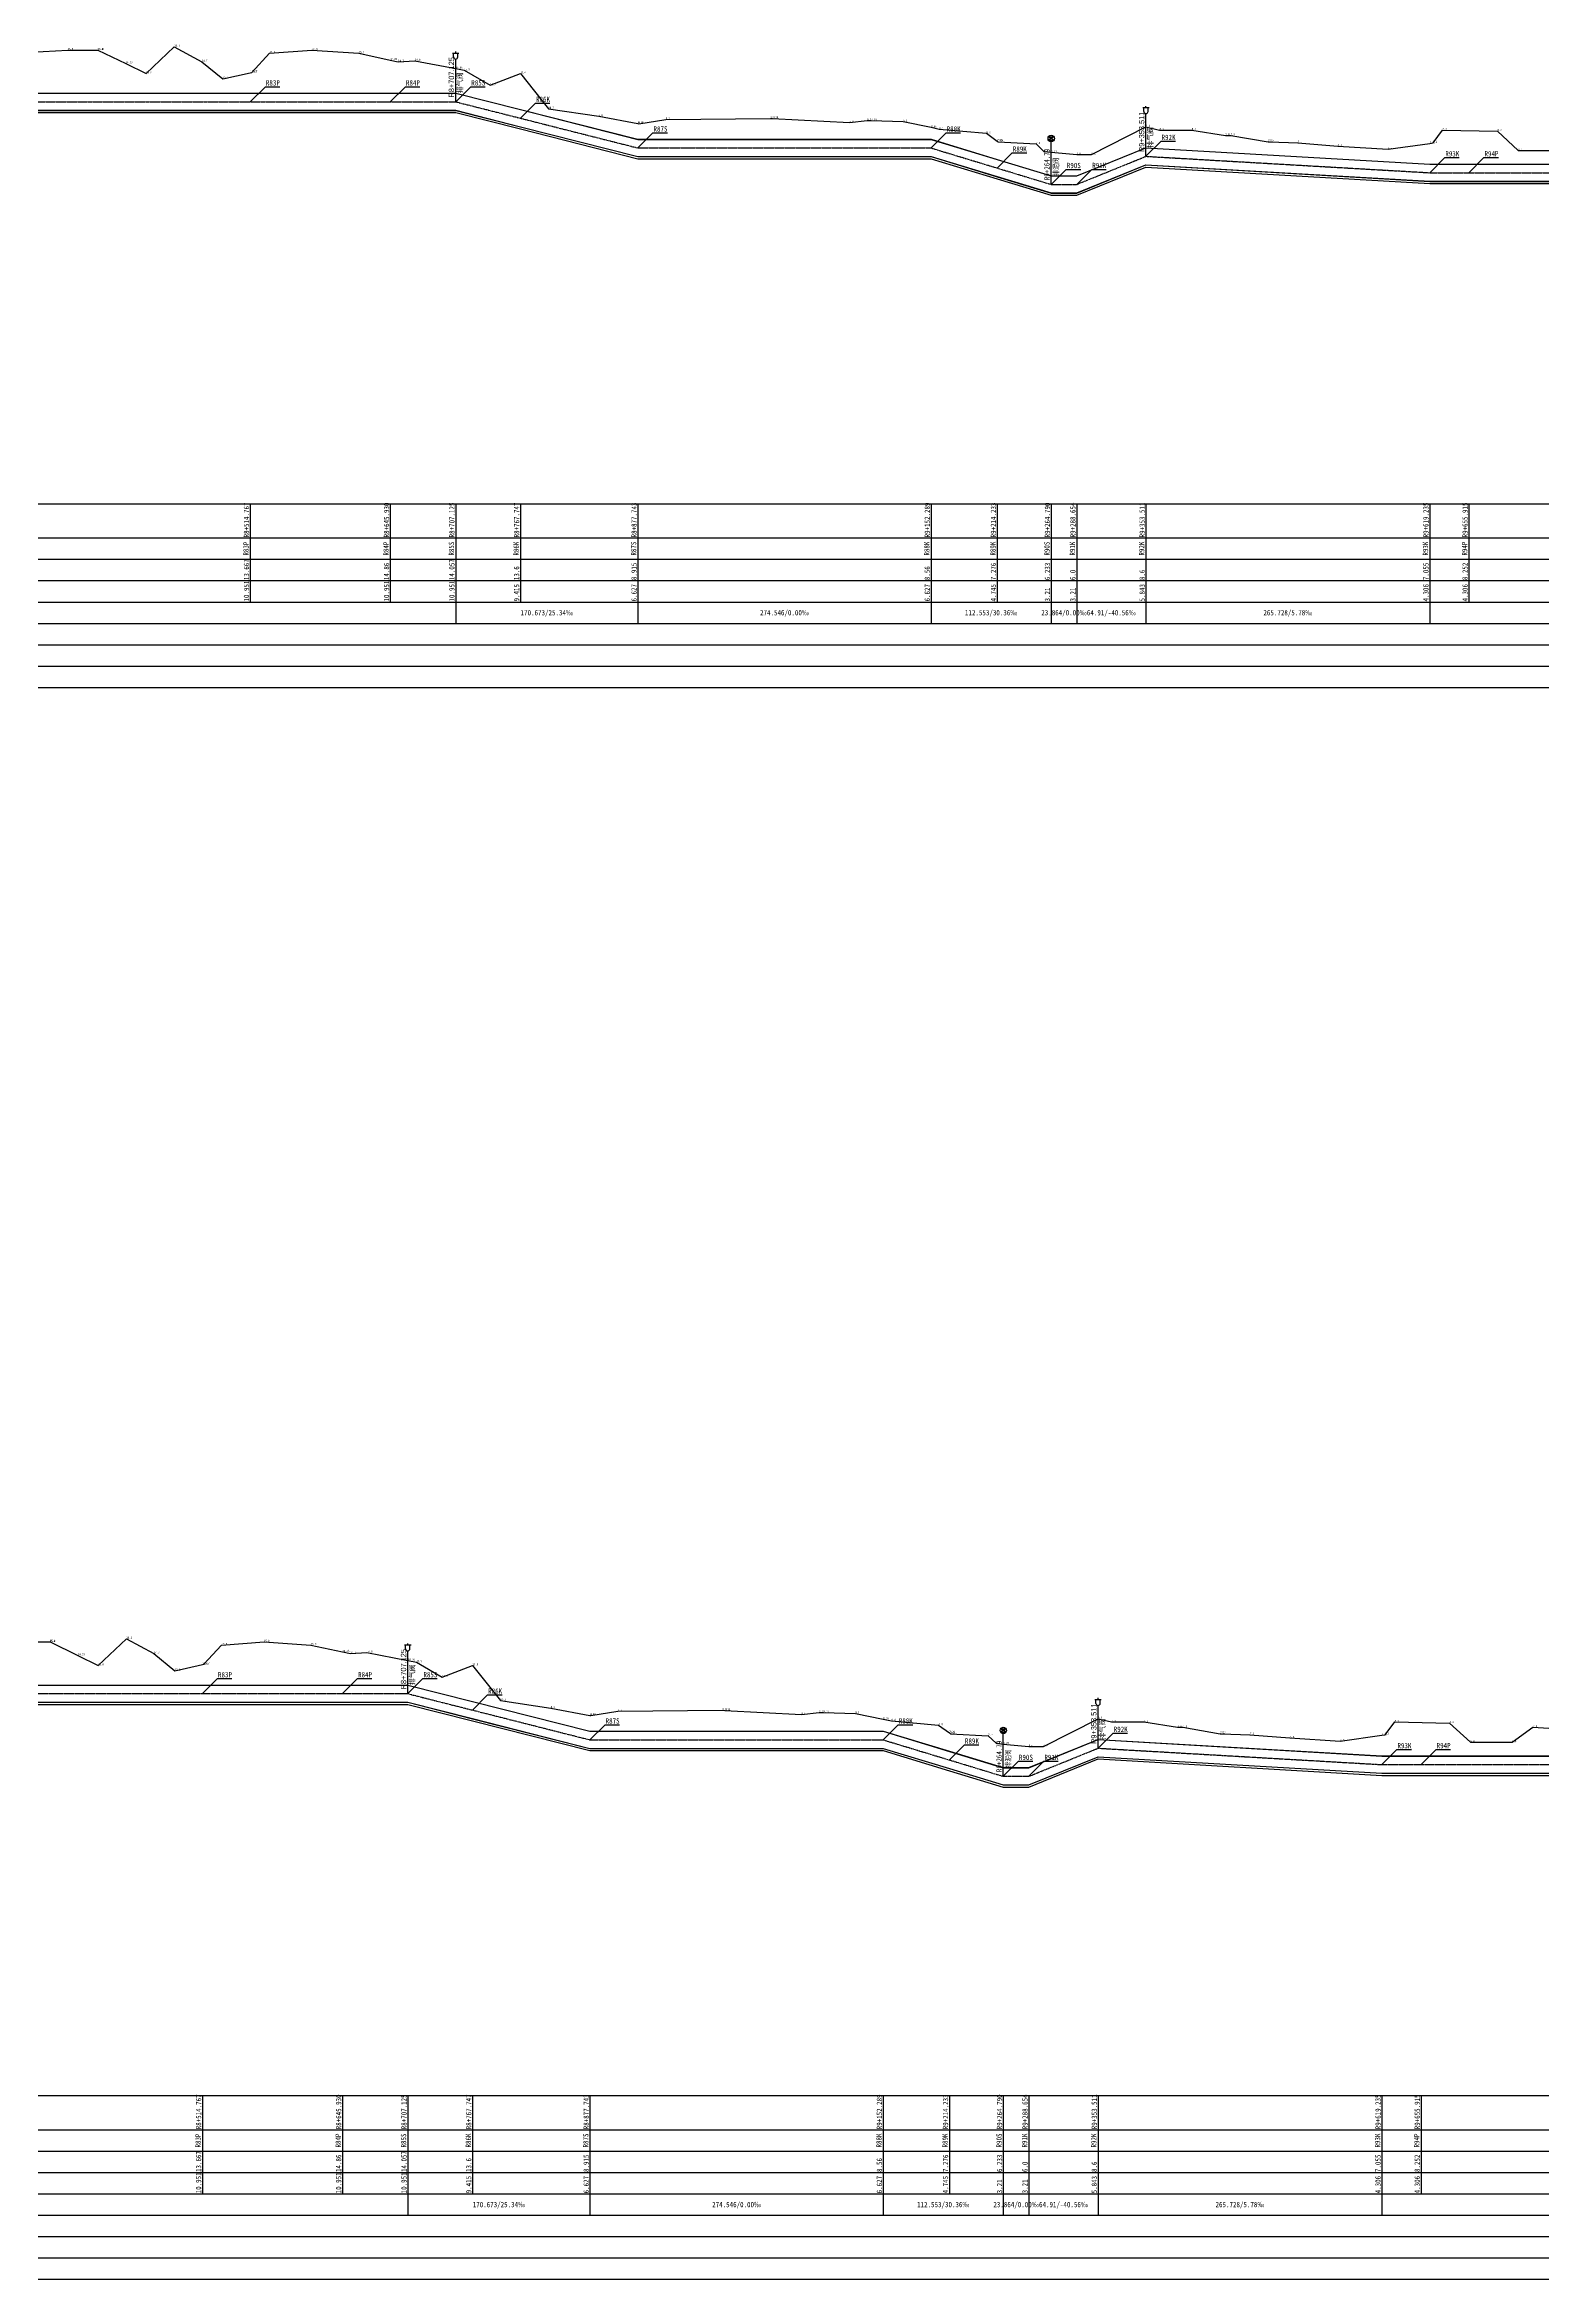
# Model space of a CAD drawing. Extents: x 525858 to 564773, y 2370984 to 2400075.
# Drawn here: x 559470 to 560872, y 2383444 to 2385537 of the extents above; entities that cross this region are included whole.
import ezdxf
from ezdxf.enums import TextEntityAlignment as Align

# ---------------------------------------------------------------- set-up
doc = ezdxf.new("R2010")
doc.units = 0
doc.linetypes.add('CENTER', pattern=[2, 1.25, -0.25, 0.25, -0.25])
for name, color, linetype in [('pipe', 3, 'CONTINUOUS'), ('pipe_cen', 1, 'CENTER'), ('tab', 9, 'CONTINUOUS'), ('地形剖面', 4, 'CONTINUOUS'), ('水工纵面管线标注', 3, 'CONTINUOUS'), ('附属设施', 2, 'CONTINUOUS')]:
    doc.layers.add(name, color=color, linetype=linetype)
doc.styles.add('HT', font='simhei.ttf', dxfattribs={"width": 0.8})
doc.styles.add('SIMP1', font='simp1.shx', dxfattribs={"width": 0.8, "bigfont": 'hz.shx'})

# ---------------------------------------------------------------- blocks, each defined once
blk = doc.blocks.new('qin排气阀va')
at = {"layer": '附属设施', "linetype": 'Continuous', "lineweight": -3}
for points in [[(-1.5, 22.8), (1.5, 22.8)], [(-1, 21), (-1, 22.8)], [(0, 22.8), (0, 23.55)], [(1, 21), (1, 22.8)], [(0, 0), (0, 20)]]:
    blk.add_lwpolyline(points, dxfattribs=at)
blk.add_arc((0, 21), 1, 180, 0, dxfattribs=at)
at = {"layer": '附属设施', "linetype": 'Continuous', "lineweight": -3, "style": 'SIMP1'}
blk.add_attdef('ZH', text='', height=2.5, rotation=90, dxfattribs=at).set_placement((0, 2), align=Align.BOTTOM_LEFT)
blk.add_attdef('名称', text='', height=2.5, rotation=90, dxfattribs=at).set_placement((1, 4), align=Align.TOP_LEFT)
blk = doc.blocks.new('qin排泥阀vmud')
at = {"layer": '附属设施', "lineweight": -3}
for points in [[(-1.29, 22.2652), (1.29, 22.2652), (-1.29, 20.7348), (1.29, 20.7348), (-1.29, 22.2652)], [(0, 0), (0, 20)]]:
    blk.add_lwpolyline(points, dxfattribs=at)
blk.add_circle((0, 21.5), 1.5, dxfattribs=at)
at = {"layer": '附属设施', "lineweight": -3, "style": 'HT'}
blk.add_attdef('名称', text='', height=2.5, rotation=89.9999985, dxfattribs=at).set_placement((1, 4), align=Align.TOP_LEFT)
blk.add_attdef('ZH', text='', height=2.5, rotation=89.9999985, dxfattribs=at).set_placement((0, 2), align=Align.BOTTOM_LEFT)

msp = doc.modelspace()

# ---------------------------------------------------------------- linework, layer by layer
at = {"layer": 'pipe', "lineweight": -3}
for points in [[(559329.517356, 2385491.275235), (559662.150356, 2385491.275235), (559793.313356, 2385491.275235), (559854.508356, 2385491.275235), (559915.130356, 2385475.915235), (560025.126356, 2385448.035235), (560299.672356, 2385448.035235), (560361.616356, 2385429.215235), (560412.173356, 2385413.865235), (560436.037356, 2385413.865235), (560500.894356, 2385440.195235), (560766.618356, 2385424.825235), (560803.298356, 2385424.825235), (560942.697356, 2385424.825235)], [(559329.517356, 2385491.175235), (559662.150356, 2385491.175235), (559793.313356, 2385491.175235), (559854.508356, 2385491.175235), (559915.130356, 2385475.815235), (560025.126356, 2385447.935235), (560299.672356, 2385447.935235), (560361.616356, 2385429.115235), (560412.173356, 2385413.765235), (560436.037356, 2385413.765235), (560500.894356, 2385440.095235), (560766.618356, 2385424.725235), (560803.298356, 2385424.725235), (560942.697356, 2385424.725235)], [(559329.517356, 2385475.175235), (559662.150356, 2385475.175235), (559793.313356, 2385475.175235), (559854.508356, 2385475.175235), (559915.130356, 2385459.815235), (560025.126356, 2385431.935235), (560299.672356, 2385431.935235), (560361.616356, 2385413.115235), (560412.173356, 2385397.765235), (560436.037356, 2385397.765235), (560500.894356, 2385424.095235), (560766.618356, 2385408.725235), (560803.298356, 2385408.725235), (560942.697356, 2385408.725235)], [(559329.517356, 2385475.075235), (559662.150356, 2385475.075235), (559793.313356, 2385475.075235), (559854.508356, 2385475.075235), (559915.130356, 2385459.715235), (560025.126356, 2385431.835235), (560299.672356, 2385431.835235), (560361.616356, 2385413.015235), (560412.173356, 2385397.665235), (560436.037356, 2385397.665235), (560500.894356, 2385423.995235), (560766.618356, 2385408.625235), (560803.298356, 2385408.625235), (560942.697356, 2385408.625235)], [(559329.517356, 2385473.075235), (559662.150356, 2385473.075235), (559793.313356, 2385473.075235), (559854.508356, 2385473.075235), (559915.130356, 2385457.715235), (560025.126356, 2385429.835235), (560299.672356, 2385429.835235), (560361.616356, 2385411.015235), (560412.173356, 2385395.665235), (560436.037356, 2385395.665235), (560500.894356, 2385421.995235), (560766.618356, 2385406.625235), (560803.298356, 2385406.625235), (560942.697356, 2385406.625235)], [(559284.683531, 2384000.360682), (559617.316531, 2384000.360682), (559748.479531, 2384000.360682), (559809.674531, 2384000.360682), (559870.296531, 2383985.000682), (559980.292531, 2383957.120682), (560254.838531, 2383957.120682), (560316.782531, 2383938.300682), (560367.339531, 2383922.950682), (560391.203531, 2383922.950682), (560456.060531, 2383949.280682), (560721.784531, 2383933.910682), (560758.464531, 2383933.910682), (560897.863531, 2383933.910682)], [(559284.683531, 2384000.260682), (559617.316531, 2384000.260682), (559748.479531, 2384000.260682), (559809.674531, 2384000.260682), (559870.296531, 2383984.900682), (559980.292531, 2383957.020682), (560254.838531, 2383957.020682), (560316.782531, 2383938.200682), (560367.339531, 2383922.850682), (560391.203531, 2383922.850682), (560456.060531, 2383949.180682), (560721.784531, 2383933.810682), (560758.464531, 2383933.810682), (560897.863531, 2383933.810682)], [(559284.683531, 2383984.260682), (559617.316531, 2383984.260682), (559748.479531, 2383984.260682), (559809.674531, 2383984.260682), (559870.296531, 2383968.900682), (559980.292531, 2383941.020682), (560254.838531, 2383941.020682), (560316.782531, 2383922.200682), (560367.339531, 2383906.850682), (560391.203531, 2383906.850682), (560456.060531, 2383933.180682), (560721.784531, 2383917.810682), (560758.464531, 2383917.810682), (560897.863531, 2383917.810682)], [(559284.683531, 2383984.160682), (559617.316531, 2383984.160682), (559748.479531, 2383984.160682), (559809.674531, 2383984.160682), (559870.296531, 2383968.800682), (559980.292531, 2383940.920682), (560254.838531, 2383940.920682), (560316.782531, 2383922.100682), (560367.339531, 2383906.750682), (560391.203531, 2383906.750682), (560456.060531, 2383933.080682), (560721.784531, 2383917.710682), (560758.464531, 2383917.710682), (560897.863531, 2383917.710682)], [(559284.683531, 2383982.160682), (559617.316531, 2383982.160682), (559748.479531, 2383982.160682), (559809.674531, 2383982.160682), (559870.296531, 2383966.800682), (559980.292531, 2383938.920682), (560254.838531, 2383938.920682), (560316.782531, 2383920.100682), (560367.339531, 2383904.750682), (560391.203531, 2383904.750682), (560456.060531, 2383931.080682), (560721.784531, 2383915.710682), (560758.464531, 2383915.710682), (560897.863531, 2383915.710682)]]:
    msp.add_lwpolyline(points, dxfattribs=at)
at = {"layer": 'pipe_cen', "lineweight": -3}
for points in [[(558045.770356, 2385498.455235), (558252.128356, 2385434.755235), (558304.371356, 2385434.755235), (558458.691356, 2385482.935235), (558642.686356, 2385493.505235), (558764.960356, 2385455.075235), (558957.762356, 2385455.075235), (559046.457356, 2385483.175235), (559854.508356, 2385483.175235), (560025.126356, 2385439.935235), (560299.672356, 2385439.935235), (560412.173356, 2385405.765235), (560436.037356, 2385405.765235), (560500.894356, 2385432.095235), (560766.618356, 2385416.725235), (561105.510356, 2385416.725235)], [(558000.936531, 2384007.540682), (558207.294531, 2383943.840682), (558259.537531, 2383943.840682), (558413.857531, 2383992.020682), (558597.852531, 2384002.590682), (558720.126531, 2383964.160682), (558912.928531, 2383964.160682), (559001.623531, 2383992.260682), (559809.674531, 2383992.260682), (559980.292531, 2383949.020682), (560254.838531, 2383949.020682), (560367.339531, 2383914.850682), (560391.203531, 2383914.850682), (560456.060531, 2383941.180682), (560721.784531, 2383925.810682), (561060.676531, 2383925.810682)]]:
    msp.add_lwpolyline(points, dxfattribs=at)
at = {"layer": 'tab', "lineweight": -3}
for points in [[(551085.383356, 2385106.675235), (563793.517356, 2385106.675235)], [(559662.150356, 2385106.675235), (559662.150356, 2385014.675235)], [(559793.313356, 2385106.675235), (559793.313356, 2385014.675235)], [(559854.508356, 2385106.675235), (559854.508356, 2385014.675235)], [(559915.130356, 2385106.675235), (559915.130356, 2385014.675235)], [(560025.126356, 2385106.675235), (560025.126356, 2385014.675235)], [(560299.672356, 2385106.675235), (560299.672356, 2385014.675235)], [(560361.616356, 2385106.675235), (560361.616356, 2385014.675235)], [(560412.173356, 2385106.675235), (560412.173356, 2385014.675235)], [(560436.037356, 2385106.675235), (560436.037356, 2385014.675235)], [(560500.894356, 2385106.675235), (560500.894356, 2385014.675235)], [(560766.618356, 2385106.675235), (560766.618356, 2385014.675235)], [(560803.298356, 2385106.675235), (560803.298356, 2385014.675235)], [(551085.383356, 2385074.675235), (563793.517356, 2385074.675235)], [(551085.383356, 2385054.675235), (563793.517356, 2385054.675235)], [(551085.383356, 2385034.675235), (563793.517356, 2385034.675235)], [(551085.383356, 2385014.675235), (563793.517356, 2385014.675235)], [(559854.508356, 2385014.675235), (559854.508356, 2384994.675235)], [(560025.126356, 2385014.675235), (560025.126356, 2384994.675235)], [(560299.672356, 2385014.675235), (560299.672356, 2384994.675235)], [(560412.173356, 2385014.675235), (560412.173356, 2384994.675235)], [(560436.037356, 2385014.675235), (560436.037356, 2384994.675235)], [(560500.894356, 2385014.675235), (560500.894356, 2384994.675235)], [(560766.618356, 2385014.675235), (560766.618356, 2384994.675235)], [(551085.383356, 2384994.675235), (563793.517356, 2384994.675235)], [(551085.383356, 2384974.675235), (563793.517356, 2384974.675235)], [(551085.383356, 2384954.675235), (563793.517356, 2384954.675235)], [(551085.383356, 2384934.675235), (563793.517356, 2384934.675235)], [(551040.549531, 2383615.760682), (563748.683531, 2383615.760682)], [(559617.316531, 2383615.760682), (559617.316531, 2383523.760682)], [(559748.479531, 2383615.760682), (559748.479531, 2383523.760682)], [(559809.674531, 2383615.760682), (559809.674531, 2383523.760682)], [(559870.296531, 2383615.760682), (559870.296531, 2383523.760682)], [(559980.292531, 2383615.760682), (559980.292531, 2383523.760682)], [(560254.838531, 2383615.760682), (560254.838531, 2383523.760682)], [(560316.782531, 2383615.760682), (560316.782531, 2383523.760682)], [(560367.339531, 2383615.760682), (560367.339531, 2383523.760682)], [(560391.203531, 2383615.760682), (560391.203531, 2383523.760682)], [(560456.060531, 2383615.760682), (560456.060531, 2383523.760682)], [(560721.784531, 2383615.760682), (560721.784531, 2383523.760682)], [(560758.464531, 2383615.760682), (560758.464531, 2383523.760682)], [(551040.549531, 2383583.760682), (563748.683531, 2383583.760682)], [(551040.549531, 2383563.760682), (563748.683531, 2383563.760682)], [(551040.549531, 2383543.760682), (563748.683531, 2383543.760682)], [(551040.549531, 2383523.760682), (563748.683531, 2383523.760682)], [(559809.674531, 2383523.760682), (559809.674531, 2383503.760682)], [(559980.292531, 2383523.760682), (559980.292531, 2383503.760682)], [(560254.838531, 2383523.760682), (560254.838531, 2383503.760682)], [(560367.339531, 2383523.760682), (560367.339531, 2383503.760682)], [(560391.203531, 2383523.760682), (560391.203531, 2383503.760682)], [(560456.060531, 2383523.760682), (560456.060531, 2383503.760682)], [(560721.784531, 2383523.760682), (560721.784531, 2383503.760682)], [(551040.549531, 2383503.760682), (563748.683531, 2383503.760682)], [(551040.549531, 2383483.760682), (563748.683531, 2383483.760682)], [(551040.549531, 2383463.760682), (563748.683531, 2383463.760682)], [(551040.549531, 2383443.760682), (563748.683531, 2383443.760682)]]:
    msp.add_lwpolyline(points, dxfattribs=at)
for points in [[(559854.508356, 2385004.675235, 0, 1, 0), (559851.508356, 2385004.675235, 0, 0, 0), (559470.482856, 2385004.675235, 0, 0, 0)], [(559854.508356, 2385004.675235, 0, 1, 0), (559857.508356, 2385004.675235, 0, 0, 0), (559919.817356, 2385004.675235, 0, 0, 0)], [(560025.126356, 2385004.675235, 0, 1, 0), (560022.126356, 2385004.675235, 0, 0, 0), (559959.817356, 2385004.675235, 0, 0, 0)], [(560025.126356, 2385004.675235, 0, 1, 0), (560028.126356, 2385004.675235, 0, 0, 0), (560142.399356, 2385004.675235, 0, 0, 0)], [(560299.672356, 2385004.675235, 0, 1, 0), (560296.672356, 2385004.675235, 0, 0, 0), (560182.399356, 2385004.675235, 0, 0, 0)], [(560299.672356, 2385004.675235, 0, 1, 0), (560302.672356, 2385004.675235, 0, 0, 0), (560335.922856, 2385004.675235, 0, 0, 0)], [(560412.173356, 2385004.675235, 0, 1, 0), (560409.173356, 2385004.675235, 0, 0, 0), (560375.922856, 2385004.675235, 0, 0, 0)], [(560436.037356, 2385004.675235, 0, 1, 0), (560439.037356, 2385004.675235, 0, 0, 0), (560448.465856, 2385004.675235, 0, 0, 0)], [(560500.894356, 2385004.675235, 0, 1, 0), (560497.894356, 2385004.675235, 0, 0, 0), (560488.465856, 2385004.675235, 0, 0, 0)], [(560500.894356, 2385004.675235, 0, 1, 0), (560503.894356, 2385004.675235, 0, 0, 0), (560613.756356, 2385004.675235, 0, 0, 0)], [(560766.618356, 2385004.675235, 0, 1, 0), (560763.618356, 2385004.675235, 0, 0, 0), (560653.756356, 2385004.675235, 0, 0, 0)], [(560766.618356, 2385004.675235, 0, 1, 0), (560769.618356, 2385004.675235, 0, 0, 0), (560916.064356, 2385004.675235, 0, 0, 0)], [(559809.674531, 2383513.760682, 0, 1, 0), (559806.674531, 2383513.760682, 0, 0, 0), (559425.649031, 2383513.760682, 0, 0, 0)], [(559809.674531, 2383513.760682, 0, 1, 0), (559812.674531, 2383513.760682, 0, 0, 0), (559874.983531, 2383513.760682, 0, 0, 0)], [(559980.292531, 2383513.760682, 0, 1, 0), (559977.292531, 2383513.760682, 0, 0, 0), (559914.983531, 2383513.760682, 0, 0, 0)], [(559980.292531, 2383513.760682, 0, 1, 0), (559983.292531, 2383513.760682, 0, 0, 0), (560097.565531, 2383513.760682, 0, 0, 0)], [(560254.838531, 2383513.760682, 0, 1, 0), (560251.838531, 2383513.760682, 0, 0, 0), (560137.565531, 2383513.760682, 0, 0, 0)], [(560254.838531, 2383513.760682, 0, 1, 0), (560257.838531, 2383513.760682, 0, 0, 0), (560291.089031, 2383513.760682, 0, 0, 0)], [(560367.339531, 2383513.760682, 0, 1, 0), (560364.339531, 2383513.760682, 0, 0, 0), (560331.089031, 2383513.760682, 0, 0, 0)], [(560391.203531, 2383513.760682, 0, 1, 0), (560394.203531, 2383513.760682, 0, 0, 0), (560403.632031, 2383513.760682, 0, 0, 0)], [(560456.060531, 2383513.760682, 0, 1, 0), (560453.060531, 2383513.760682, 0, 0, 0), (560443.632031, 2383513.760682, 0, 0, 0)], [(560456.060531, 2383513.760682, 0, 1, 0), (560459.060531, 2383513.760682, 0, 0, 0), (560568.922531, 2383513.760682, 0, 0, 0)], [(560721.784531, 2383513.760682, 0, 1, 0), (560718.784531, 2383513.760682, 0, 0, 0), (560608.922531, 2383513.760682, 0, 0, 0)], [(560721.784531, 2383513.760682, 0, 1, 0), (560724.784531, 2383513.760682, 0, 0, 0), (560871.230531, 2383513.760682, 0, 0, 0)]]:
    msp.add_lwpolyline(points, format="xyseb", dxfattribs=at)
at = {"layer": '地形剖面', "lineweight": -3}
for points in [[(559456.644356, 2385529.685235), (559491.187356, 2385531.665235), (559519.147356, 2385531.665235), (559519.543356, 2385531.665235), (559545.514356, 2385518.995235), (559564.656356, 2385509.665235), (559591.051356, 2385534.665235), (559616.832356, 2385520.665235), (559636.381356, 2385504.665235), (559662.150356, 2385510.335235), (559663.631356, 2385510.665235), (559680.166356, 2385528.665235), (559719.903356, 2385531.665235), (559763.709356, 2385528.665235), (559793.313356, 2385522.265235), (559800.700356, 2385520.665235), (559816.272356, 2385521.665235), (559854.508356, 2385514.235235), (559854.508356, 2385514.235235), (559854.508356, 2385514.235235), (559862.560356, 2385512.665235), (559886.689356, 2385498.665235), (559915.130356, 2385509.665235), (559915.130356, 2385509.665235), (559941.366356, 2385476.665235), (559988.429356, 2385469.665235), (560025.126356, 2385462.815235), (560025.126356, 2385462.815235), (560025.126356, 2385462.815235), (560025.126356, 2385462.815235), (560025.935356, 2385462.665235), (560051.277356, 2385466.665235), (560149.235356, 2385467.665235), (560151.276356, 2385467.555235), (560223.152356, 2385463.665235), (560239.798356, 2385465.665235), (560243.716356, 2385465.545235), (560273.672356, 2385464.665235), (560299.672356, 2385459.265235), (560299.672356, 2385459.265235), (560299.672356, 2385459.265235), (560307.350356, 2385457.665235), (560351.586356, 2385453.665235), (560361.616356, 2385446.425235), (560362.663356, 2385445.665235), (560398.003356, 2385443.665235), (560405.366356, 2385436.665235), (560412.173356, 2385435.995235), (560412.173356, 2385435.995235), (560412.173356, 2385435.995235), (560412.173356, 2385435.995235), (560436.037356, 2385433.665235), (560436.037356, 2385433.665235), (560436.037356, 2385433.665235), (560436.037356, 2385433.665235), (560436.037356, 2385433.665235), (560449.844356, 2385433.665235), (560500.894356, 2385459.665235), (560500.894356, 2385459.665235), (560500.894356, 2385459.665235), (560500.894356, 2385459.665235), (560500.894356, 2385459.665235), (560513.611356, 2385456.665235), (560543.846356, 2385456.665235), (560575.239356, 2385451.665235), (560580.339356, 2385451.665235), (560615.219356, 2385445.665235), (560616.536356, 2385445.615235), (560643.120356, 2385444.665235), (560680.596356, 2385441.665235), (560727.725356, 2385438.665235), (560766.618356, 2385444.215235), (560766.618356, 2385444.215235), (560766.618356, 2385444.215235), (560769.746356, 2385444.665235), (560778.682356, 2385456.665235), (560830.091356, 2385455.665235), (560849.561356, 2385437.665235), (560888.644356, 2385437.665235)], [(559446.353531, 2384040.750682), (559474.313531, 2384040.750682), (559474.709531, 2384040.750682), (559500.680531, 2384028.080682), (559519.822531, 2384018.750682), (559546.217531, 2384043.750682), (559571.998531, 2384029.750682), (559591.547531, 2384013.750682), (559617.316531, 2384019.420682), (559618.797531, 2384019.750682), (559635.332531, 2384037.750682), (559675.069531, 2384040.750682), (559718.875531, 2384037.750682), (559748.479531, 2384031.350682), (559755.866531, 2384029.750682), (559771.438531, 2384030.750682), (559809.674531, 2384023.320682), (559809.674531, 2384023.320682), (559809.674531, 2384023.320682), (559817.726531, 2384021.750682), (559841.855531, 2384007.750682), (559870.296531, 2384018.750682), (559870.296531, 2384018.750682), (559896.532531, 2383985.750682), (559943.595531, 2383978.750682), (559980.292531, 2383971.900682), (559980.292531, 2383971.900682), (559980.292531, 2383971.900682), (559980.292531, 2383971.900682), (559981.101531, 2383971.750682), (560006.443531, 2383975.750682), (560104.401531, 2383976.750682), (560106.442531, 2383976.640682), (560178.318531, 2383972.750682), (560194.964531, 2383974.750682), (560198.882531, 2383974.630682), (560228.838531, 2383973.750682), (560254.838531, 2383968.350682), (560254.838531, 2383968.350682), (560254.838531, 2383968.350682), (560262.516531, 2383966.750682), (560306.752531, 2383962.750682), (560316.782531, 2383955.510682), (560317.829531, 2383954.750682), (560353.169531, 2383952.750682), (560360.532531, 2383945.750682), (560367.339531, 2383945.080682), (560367.339531, 2383945.080682), (560367.339531, 2383945.080682), (560367.339531, 2383945.080682), (560391.203531, 2383942.750682), (560391.203531, 2383942.750682), (560391.203531, 2383942.750682), (560391.203531, 2383942.750682), (560391.203531, 2383942.750682), (560405.010531, 2383942.750682), (560456.060531, 2383968.750682), (560456.060531, 2383968.750682), (560456.060531, 2383968.750682), (560456.060531, 2383968.750682), (560456.060531, 2383968.750682), (560468.777531, 2383965.750682), (560499.012531, 2383965.750682), (560530.405531, 2383960.750682), (560535.505531, 2383960.750682), (560570.385531, 2383954.750682), (560571.702531, 2383954.700682), (560598.286531, 2383953.750682), (560635.762531, 2383950.750682), (560682.891531, 2383947.750682), (560721.784531, 2383953.300682), (560721.784531, 2383953.300682), (560721.784531, 2383953.300682), (560724.912531, 2383953.750682), (560733.848531, 2383965.750682), (560785.257531, 2383964.750682), (560804.727531, 2383946.750682), (560843.810531, 2383946.750682), (560863.326531, 2383960.750682), (560897.863531, 2383958.750682)]]:
    msp.add_lwpolyline(points, dxfattribs=at)
at = {"layer": '水工纵面管线标注', "color": 9, "lineweight": -3}
for points in [[(559662.150356, 2385483.175235), (559676.290356, 2385497.315235), (559689.790356, 2385497.315235)], [(559793.313356, 2385483.175235), (559807.453356, 2385497.315235), (559820.953356, 2385497.315235)], [(559854.508356, 2385483.175235), (559868.648356, 2385497.315235), (559882.148356, 2385497.315235)], [(559915.130356, 2385467.815235), (559929.270356, 2385481.955235), (559942.770356, 2385481.955235)], [(560025.126356, 2385439.935235), (560039.266356, 2385454.075235), (560052.766356, 2385454.075235)], [(560299.672356, 2385439.935235), (560313.812356, 2385454.075235), (560327.312356, 2385454.075235)], [(560500.894356, 2385432.095235), (560515.034356, 2385446.235235), (560528.534356, 2385446.235235)], [(560361.616356, 2385421.115235), (560375.756356, 2385435.255235), (560389.256356, 2385435.255235)], [(560766.618356, 2385416.725235), (560780.758356, 2385430.865235), (560794.258356, 2385430.865235)], [(560803.298356, 2385416.725235), (560817.438356, 2385430.865235), (560830.938356, 2385430.865235)], [(560412.173356, 2385405.765235), (560426.313356, 2385419.905235), (560439.813356, 2385419.905235)], [(560436.037356, 2385405.765235), (560450.177356, 2385419.905235), (560463.677356, 2385419.905235)], [(559617.316531, 2383992.260682), (559631.456531, 2384006.400682), (559644.956531, 2384006.400682)], [(559748.479531, 2383992.260682), (559762.619531, 2384006.400682), (559776.119531, 2384006.400682)], [(559809.674531, 2383992.260682), (559823.814531, 2384006.400682), (559837.314531, 2384006.400682)], [(559870.296531, 2383976.900682), (559884.436531, 2383991.040682), (559897.936531, 2383991.040682)], [(559980.292531, 2383949.020682), (559994.432531, 2383963.160682), (560007.932531, 2383963.160682)], [(560254.838531, 2383949.020682), (560268.978531, 2383963.160682), (560282.478531, 2383963.160682)], [(560316.782531, 2383930.200682), (560330.922531, 2383944.340682), (560344.422531, 2383944.340682)], [(560456.060531, 2383941.180682), (560470.200531, 2383955.320682), (560483.700531, 2383955.320682)], [(560721.784531, 2383925.810682), (560735.924531, 2383939.950682), (560749.424531, 2383939.950682)], [(560758.464531, 2383925.810682), (560772.604531, 2383939.950682), (560786.104531, 2383939.950682)], [(560367.339531, 2383914.850682), (560381.479531, 2383928.990682), (560394.979531, 2383928.990682)], [(560391.203531, 2383914.850682), (560405.343531, 2383928.990682), (560418.843531, 2383928.990682)]]:
    msp.add_lwpolyline(points, dxfattribs=at)

# ---------------------------------------------------------------- block references
at = {"layer": '附属设施', "lineweight": -3, "xscale": 2, "yscale": 2, "zscale": 2}
for p, values in [((559854.508356, 2385483.175235), {'ZH': 'R8+707.125', '名称': '排气阀'}), ((560500.894356, 2385432.095235), {'ZH': 'R9+353.511', '名称': '排气阀'}), ((559809.674531, 2383992.260682), {'ZH': 'R8+707.125', '名称': '排气阀'}), ((560456.060531, 2383941.180682), {'ZH': 'R9+353.511', '名称': '排气阀'})]:
    msp.add_blockref('qin排气阀va', p, dxfattribs=at).add_auto_attribs(values)
at = {"layer": '附属设施', "lineweight": -3}
ref = msp.add_blockref('qin排泥阀vmud', (560412.173356, 2385405.765235), dxfattribs=dict(at, xscale=2, yscale=2, zscale=2))
ref.add_attrib('ZH', 'R9+264.79', dxfattribs={"lineweight": -3, "height": 5, "rotation": 89.999998465, "style": 'HT', "width": 0.8}).set_placement((560412.173356, 2385409.765235), align=Align.BOTTOM_LEFT)
ref.add_attrib('名称', '排泥阀', dxfattribs={"lineweight": -3, "height": 5, "rotation": 89.999998465, "style": 'HT', "width": 0.8}).set_placement((560414.173356, 2385413.765235), align=Align.TOP_LEFT)
ref = msp.add_blockref('qin排泥阀vmud', (560367.339531, 2383914.850682), dxfattribs=dict(at, xscale=2, yscale=2, zscale=2))
ref.add_attrib('ZH', 'R9+264.79', dxfattribs={"lineweight": -3, "height": 5, "rotation": 89.999998465, "style": 'HT', "width": 0.8}).set_placement((560367.339531, 2383918.850682), align=Align.BOTTOM_LEFT)
ref.add_attrib('名称', '排泥阀', dxfattribs={"lineweight": -3, "height": 5, "rotation": 89.999998465, "style": 'HT', "width": 0.8}).set_placement((560369.339531, 2383922.850682), align=Align.TOP_LEFT)

# ---------------------------------------------------------------- texts
at = {"layer": 'tab', "color": 3, "lineweight": -3, "style": 'HT', "width": 0.8}
for s, p in [('R8+514.767', (559661.050356, 2385075.175235)), ('R8+645.930', (559792.213356, 2385075.175235)), ('R8+707.125', (559853.408356, 2385075.175235)), ('R8+767.747', (559914.030356, 2385075.175235)), ('R8+877.743', (560024.026356, 2385075.175235)), ('R9+152.289', (560298.572356, 2385075.175235)), ('R9+214.233', (560360.516356, 2385075.175235)), ('R9+264.790', (560411.073356, 2385075.175235)), ('R9+288.654', (560434.937356, 2385075.175235)), ('R9+353.511', (560499.794356, 2385075.175235)), ('R9+619.235', (560765.518356, 2385075.175235)), ('R9+655.915', (560802.198356, 2385075.175235)), ('13.667', (559661.050356, 2385035.175235)), ('14.86', (559792.213356, 2385035.175235)), ('14.057', (559853.408356, 2385035.175235)), ('8.915', (560024.026356, 2385035.175235)), ('7.276', (560360.516356, 2385035.175235)), ('6.233', (560411.073356, 2385035.175235)), ('7.055', (560765.518356, 2385035.175235)), ('8.252', (560802.198356, 2385035.175235)), ('10.951', (559661.050356, 2385015.175235)), ('10.951', (559792.213356, 2385015.175235)), ('10.951', (559853.408356, 2385015.175235)), ('13.6', (559914.030356, 2385035.175235)), ('9.415', (559914.030356, 2385015.175235)), ('6.627', (560024.026356, 2385015.175235)), ('6.627', (560298.572356, 2385015.175235)), ('8.56', (560298.572356, 2385035.175235)), ('4.745', (560360.516356, 2385015.175235)), ('3.21', (560411.073356, 2385015.175235)), ('3.21', (560434.937356, 2385015.175235)), ('6.0', (560434.937356, 2385035.175235)), ('8.6', (560499.794356, 2385035.175235)), ('5.843', (560499.794356, 2385015.175235)), ('4.306', (560765.518356, 2385015.175235)), ('4.306', (560802.198356, 2385015.175235)), ('R8+514.767', (559616.216531, 2383584.260682)), ('R8+645.930', (559747.379531, 2383584.260682)), ('R8+707.125', (559808.574531, 2383584.260682)), ('R8+767.747', (559869.196531, 2383584.260682)), ('R8+877.743', (559979.192531, 2383584.260682)), ('R9+152.289', (560253.738531, 2383584.260682)), ('R9+214.233', (560315.682531, 2383584.260682)), ('R9+264.790', (560366.239531, 2383584.260682)), ('R9+288.654', (560390.103531, 2383584.260682)), ('R9+353.511', (560454.960531, 2383584.260682)), ('R9+619.235', (560720.684531, 2383584.260682)), ('R9+655.915', (560757.364531, 2383584.260682)), ('13.667', (559616.216531, 2383544.260682)), ('14.057', (559808.574531, 2383544.260682)), ('10.951', (559616.216531, 2383524.260682)), ('14.86', (559747.379531, 2383544.260682)), ('10.951', (559747.379531, 2383524.260682)), ('10.951', (559808.574531, 2383524.260682)), ('13.6', (559869.196531, 2383544.260682)), ('8.915', (559979.192531, 2383544.260682)), ('8.56', (560253.738531, 2383544.260682)), ('7.276', (560315.682531, 2383544.260682)), ('6.233', (560366.239531, 2383544.260682)), ('6.0', (560390.103531, 2383544.260682)), ('8.6', (560454.960531, 2383544.260682)), ('7.055', (560720.684531, 2383544.260682)), ('8.252', (560757.364531, 2383544.260682)), ('9.415', (559869.196531, 2383524.260682)), ('6.627', (559979.192531, 2383524.260682)), ('6.627', (560253.738531, 2383524.260682)), ('4.745', (560315.682531, 2383524.260682)), ('3.21', (560366.239531, 2383524.260682)), ('3.21', (560390.103531, 2383524.260682)), ('5.843', (560454.960531, 2383524.260682)), ('4.306', (560720.684531, 2383524.260682)), ('4.306', (560757.364531, 2383524.260682))]:
    msp.add_text(s, height=5, rotation=89.999998453, dxfattribs=at).set_placement(p)
for s, p in [('R83P', (559662.150356, 2385064.675235)), ('R84P', (559793.313356, 2385064.675235)), ('R85S', (559854.508356, 2385064.675235)), ('R86K', (559915.130356, 2385064.675235)), ('R87S', (560025.126356, 2385064.675235)), ('R88K', (560299.672356, 2385064.675235)), ('R89K', (560361.616356, 2385064.675235)), ('R90S', (560412.173356, 2385064.675235)), ('R91K', (560436.037356, 2385064.675235)), ('R92K', (560500.894356, 2385064.675235)), ('R93K', (560766.618356, 2385064.675235)), ('R94P', (560803.298356, 2385064.675235)), ('R83P', (559617.316531, 2383573.760682)), ('R84P', (559748.479531, 2383573.760682)), ('R85S', (559809.674531, 2383573.760682)), ('R86K', (559870.296531, 2383573.760682)), ('R87S', (559980.292531, 2383573.760682)), ('R88K', (560254.838531, 2383573.760682)), ('R89K', (560316.782531, 2383573.760682)), ('R90S', (560367.339531, 2383573.760682)), ('R91K', (560391.203531, 2383573.760682)), ('R92K', (560456.060531, 2383573.760682)), ('R93K', (560721.784531, 2383573.760682)), ('R94P', (560758.464531, 2383573.760682))]:
    msp.add_text(s, height=5, rotation=89.999998453, dxfattribs=at).set_placement(p, align=Align.BOTTOM_CENTER)
for s, p in [('170.673/25.34‰', (559939.817356, 2385004.675235)), ('274.546/0.00‰', (560162.399356, 2385004.675235)), ('112.553/30.36‰', (560355.922856, 2385004.675235)), ('23.864/0.00‰', (560424.105356, 2385004.675235)), ('64.91/-40.56‰', (560468.465856, 2385004.675235)), ('265.728/5.78‰', (560633.756356, 2385004.675235)), ('170.673/25.34‰', (559894.983531, 2383513.760682)), ('274.546/0.00‰', (560117.565531, 2383513.760682)), ('112.553/30.36‰', (560311.089031, 2383513.760682)), ('23.864/0.00‰', (560379.271531, 2383513.760682)), ('64.91/-40.56‰', (560423.632031, 2383513.760682)), ('265.728/5.78‰', (560588.922531, 2383513.760682))]:
    msp.add_text(s, height=5, dxfattribs=at).set_placement(p, align=Align.MIDDLE_CENTER)
at = {"layer": '地形剖面', "color": 9, "lineweight": -3, "style": 'HT', "width": 0.8}
for s, p in [('15.8', (559491.187356, 2385531.665235)), ('15.8', (559519.147356, 2385531.665235)), ('15.8', (559519.543356, 2385531.665235)), ('16.1', (559591.051356, 2385534.665235)), ('15.5', (559680.166356, 2385528.665235)), ('15.8', (559719.903356, 2385531.665235)), ('15.5', (559763.709356, 2385528.665235)), ('14.53', (559545.514356, 2385518.995235)), ('13.6', (559564.656356, 2385509.665235)), ('14.7', (559616.832356, 2385520.665235)), ('13.1', (559636.381356, 2385504.665235)), ('13.67', (559662.150356, 2385510.335235)), ('13.7', (559663.631356, 2385510.665235)), ('14.86', (559793.313356, 2385522.265235)), ('14.7', (559800.700356, 2385520.665235)), ('14.8', (559816.272356, 2385521.665235)), ('14.06', (559854.508356, 2385514.235235)), ('14.06', (559854.508356, 2385514.235235)), ('14.06', (559854.508356, 2385514.235235)), ('13.9', (559862.560356, 2385512.665235)), ('13.6', (559915.130356, 2385509.665235)), ('13.6', (559915.130356, 2385509.665235)), ('12.5', (559886.689356, 2385498.665235)), ('10.3', (559941.366356, 2385476.665235)), ('9.6', (559988.429356, 2385469.665235)), ('8.92', (560025.126356, 2385462.815235)), ('8.92', (560025.126356, 2385462.815235)), ('8.92', (560025.126356, 2385462.815235)), ('8.92', (560025.126356, 2385462.815235)), ('9.3', (560051.277356, 2385466.665235)), ('9.4', (560149.235356, 2385467.665235)), ('9.39', (560151.276356, 2385467.555235)), ('9.0', (560223.152356, 2385463.665235)), ('9.2', (560239.798356, 2385465.665235)), ('9.19', (560243.716356, 2385465.545235)), ('9.1', (560273.672356, 2385464.665235)), ('8.9', (560025.935356, 2385462.665235)), ('8.56', (560299.672356, 2385459.265235)), ('8.56', (560299.672356, 2385459.265235)), ('8.56', (560299.672356, 2385459.265235)), ('8.4', (560307.350356, 2385457.665235)), ('8.0', (560351.586356, 2385453.665235)), ('7.28', (560361.616356, 2385446.425235)), ('7.2', (560362.663356, 2385445.665235)), ('7.0', (560398.003356, 2385443.665235)), ('8.6', (560500.894356, 2385459.665235)), ('8.6', (560500.894356, 2385459.665235)), ('8.6', (560500.894356, 2385459.665235)), ('8.6', (560500.894356, 2385459.665235)), ('8.6', (560500.894356, 2385459.665235)), ('8.3', (560513.611356, 2385456.665235)), ('8.3', (560543.846356, 2385456.665235)), ('7.8', (560575.239356, 2385451.665235)), ('7.8', (560580.339356, 2385451.665235)), ('7.2', (560615.219356, 2385445.665235)), ('7.2', (560616.536356, 2385445.615235)), ('7.1', (560643.120356, 2385444.665235)), ('7.06', (560766.618356, 2385444.215235)), ('7.06', (560766.618356, 2385444.215235)), ('7.06', (560766.618356, 2385444.215235)), ('7.1', (560769.746356, 2385444.665235)), ('8.3', (560778.682356, 2385456.665235)), ('8.2', (560830.091356, 2385455.665235)), ('6.3', (560405.366356, 2385436.665235)), ('6.23', (560412.173356, 2385435.995235)), ('6.23', (560412.173356, 2385435.995235)), ('6.23', (560412.173356, 2385435.995235)), ('6.23', (560412.173356, 2385435.995235)), ('6.0', (560436.037356, 2385433.665235)), ('6.0', (560436.037356, 2385433.665235)), ('6.0', (560436.037356, 2385433.665235)), ('6.0', (560436.037356, 2385433.665235)), ('6.0', (560436.037356, 2385433.665235)), ('6.0', (560449.844356, 2385433.665235)), ('6.8', (560680.596356, 2385441.665235)), ('6.5', (560727.725356, 2385438.665235)), ('6.4', (560849.561356, 2385437.665235)), ('15.8', (559474.313531, 2384040.750682)), ('15.8', (559474.709531, 2384040.750682)), ('16.1', (559546.217531, 2384043.750682)), ('15.8', (559675.069531, 2384040.750682)), ('14.53', (559500.680531, 2384028.080682)), ('13.6', (559519.822531, 2384018.750682)), ('14.7', (559571.998531, 2384029.750682)), ('13.67', (559617.316531, 2384019.420682)), ('13.7', (559618.797531, 2384019.750682)), ('15.5', (559635.332531, 2384037.750682)), ('15.5', (559718.875531, 2384037.750682)), ('14.86', (559748.479531, 2384031.350682)), ('14.7', (559755.866531, 2384029.750682)), ('14.8', (559771.438531, 2384030.750682)), ('14.06', (559809.674531, 2384023.320682)), ('14.06', (559809.674531, 2384023.320682)), ('14.06', (559809.674531, 2384023.320682)), ('13.9', (559817.726531, 2384021.750682)), ('13.6', (559870.296531, 2384018.750682)), ('13.6', (559870.296531, 2384018.750682)), ('13.1', (559591.547531, 2384013.750682)), ('12.5', (559841.855531, 2384007.750682)), ('10.3', (559896.532531, 2383985.750682)), ('9.6', (559943.595531, 2383978.750682)), ('8.92', (559980.292531, 2383971.900682)), ('8.92', (559980.292531, 2383971.900682)), ('8.92', (559980.292531, 2383971.900682)), ('8.92', (559980.292531, 2383971.900682)), ('8.9', (559981.101531, 2383971.750682)), ('9.3', (560006.443531, 2383975.750682)), ('9.4', (560104.401531, 2383976.750682)), ('9.39', (560106.442531, 2383976.640682)), ('9.0', (560178.318531, 2383972.750682)), ('9.2', (560194.964531, 2383974.750682)), ('9.19', (560198.882531, 2383974.630682)), ('9.1', (560228.838531, 2383973.750682)), ('8.56', (560254.838531, 2383968.350682)), ('8.56', (560254.838531, 2383968.350682)), ('8.56', (560254.838531, 2383968.350682)), ('8.4', (560262.516531, 2383966.750682)), ('8.0', (560306.752531, 2383962.750682)), ('8.6', (560456.060531, 2383968.750682)), ('8.6', (560456.060531, 2383968.750682)), ('8.6', (560456.060531, 2383968.750682)), ('8.6', (560456.060531, 2383968.750682)), ('8.6', (560456.060531, 2383968.750682)), ('8.3', (560468.777531, 2383965.750682)), ('8.3', (560499.012531, 2383965.750682)), ('7.8', (560530.405531, 2383960.750682)), ('7.8', (560535.505531, 2383960.750682)), ('8.3', (560733.848531, 2383965.750682)), ('8.2', (560785.257531, 2383964.750682)), ('7.8', (560863.326531, 2383960.750682)), ('7.28', (560316.782531, 2383955.510682)), ('7.2', (560317.829531, 2383954.750682)), ('7.0', (560353.169531, 2383952.750682)), ('6.3', (560360.532531, 2383945.750682)), ('6.23', (560367.339531, 2383945.080682)), ('6.23', (560367.339531, 2383945.080682)), ('6.23', (560367.339531, 2383945.080682)), ('6.23', (560367.339531, 2383945.080682)), ('6.0', (560391.203531, 2383942.750682)), ('6.0', (560391.203531, 2383942.750682)), ('6.0', (560391.203531, 2383942.750682)), ('6.0', (560391.203531, 2383942.750682)), ('6.0', (560391.203531, 2383942.750682)), ('6.0', (560405.010531, 2383942.750682)), ('7.2', (560570.385531, 2383954.750682)), ('7.2', (560571.702531, 2383954.700682)), ('7.1', (560598.286531, 2383953.750682)), ('6.8', (560635.762531, 2383950.750682)), ('6.5', (560682.891531, 2383947.750682)), ('7.06', (560721.784531, 2383953.300682)), ('7.06', (560721.784531, 2383953.300682)), ('7.06', (560721.784531, 2383953.300682)), ('7.1', (560724.912531, 2383953.750682)), ('6.4', (560804.727531, 2383946.750682)), ('6.4', (560843.810531, 2383946.750682))]:
    msp.add_text(s, height=2, dxfattribs=at).set_placement(p)
at = {"layer": '水工纵面管线标注', "lineweight": -3, "style": 'HT', "width": 0.8}
for s, p in [('R83P', (559676.790356, 2385498.415235)), ('R84P', (559807.953356, 2385498.415235)), ('R85S', (559869.148356, 2385498.415235)), ('R86K', (559929.770356, 2385483.055235)), ('R87S', (560039.766356, 2385455.175235)), ('R88K', (560314.312356, 2385455.175235)), ('R92K', (560515.534356, 2385447.335235)), ('R89K', (560376.256356, 2385436.355235)), ('R90S', (560426.813356, 2385421.005235)), ('R91K', (560450.677356, 2385421.005235)), ('R93K', (560781.258356, 2385431.965235)), ('R94P', (560817.938356, 2385431.965235)), ('R83P', (559631.956531, 2384007.500682)), ('R84P', (559763.119531, 2384007.500682)), ('R85S', (559824.314531, 2384007.500682)), ('R86K', (559884.936531, 2383992.140682)), ('R87S', (559994.932531, 2383964.260682)), ('R88K', (560269.478531, 2383964.260682)), ('R92K', (560470.700531, 2383956.420682)), ('R89K', (560331.422531, 2383945.440682)), ('R93K', (560736.424531, 2383941.050682)), ('R94P', (560773.104531, 2383941.050682)), ('R90S', (560381.979531, 2383930.090682)), ('R91K', (560405.843531, 2383930.090682))]:
    msp.add_text(s, height=5, dxfattribs=at).set_placement(p)

doc.saveas('drawing.dxf')
